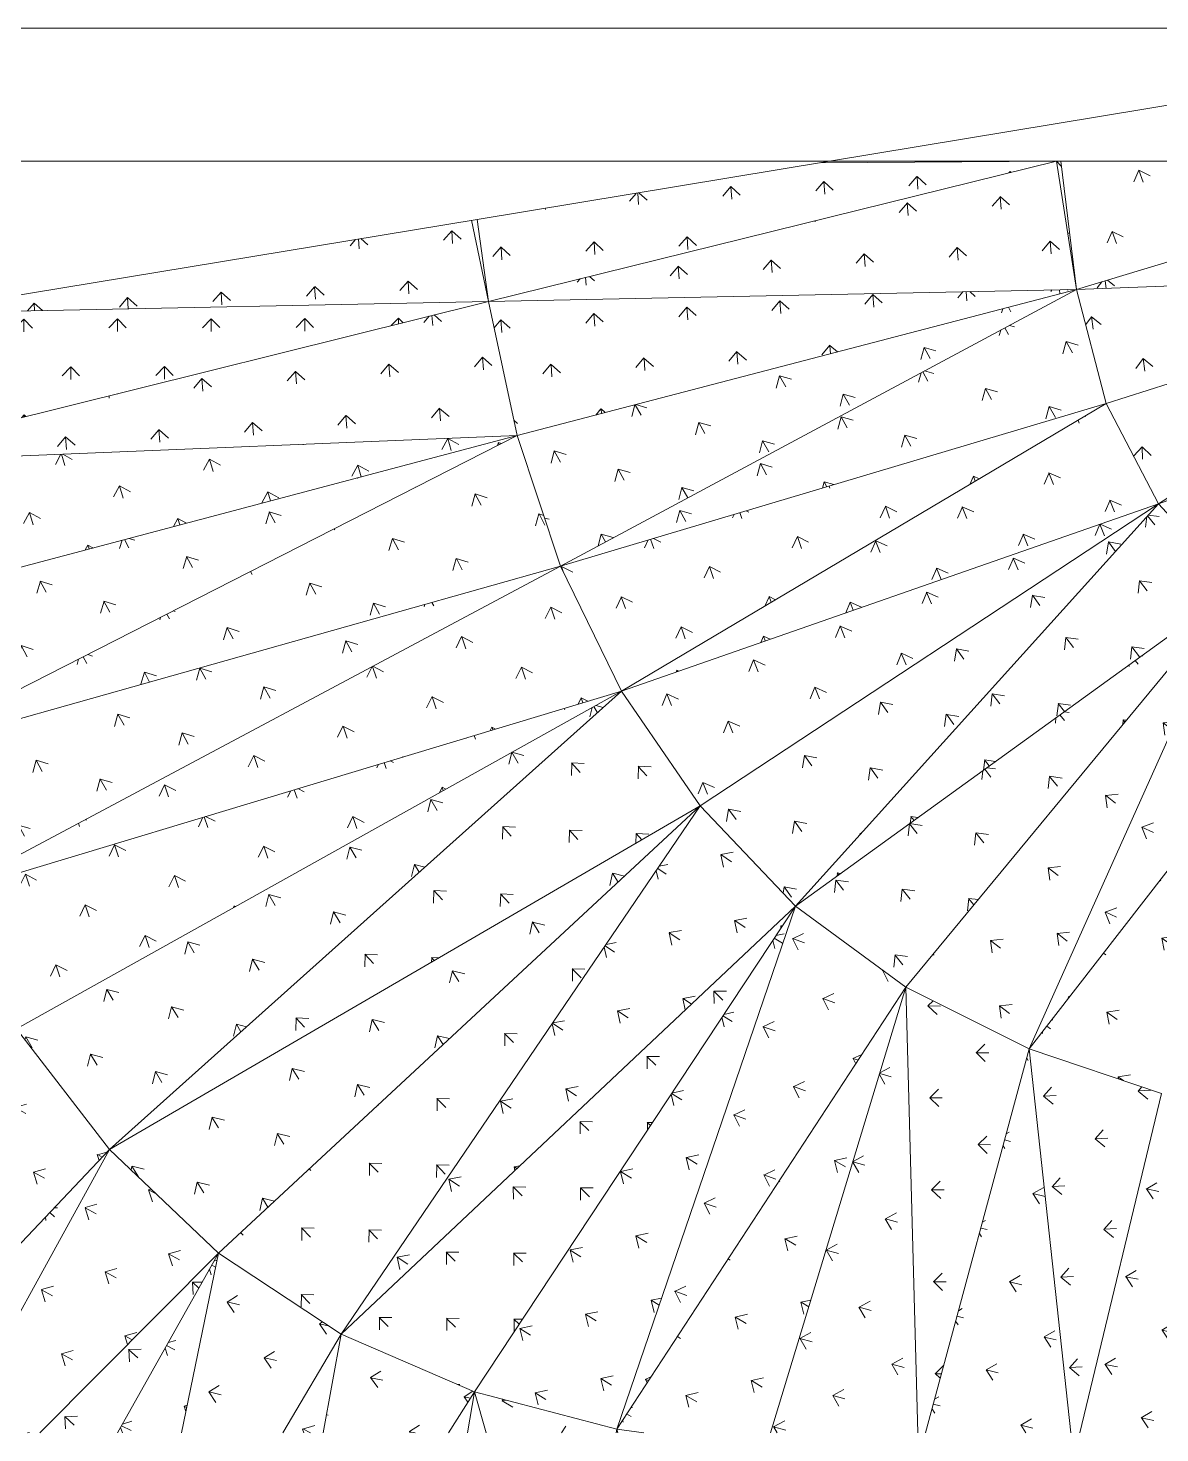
# Model space of a CAD drawing. Header units: millimetres. Extents: x -57519 to 497916, y -349472 to 446842.
# Drawn here: x 390028 to 394282, y -13421 to -8143 of the extents above; entities that cross this region are included whole.
import ezdxf

# ---------------------------------------------------------------- set-up
doc = ezdxf.new("R2010")
doc.units = ezdxf.units.MM
for name, color, linetype, lineweight in [('A-FLOR', 192, 'Continuous', 5), ('A-FLOR-PATT', 8, 'Continuous', 5), ('A-WALL', 113, 'Continuous', 20)]:
    doc.layers.add(name, color=color, linetype=linetype, lineweight=lineweight)

msp = doc.modelspace()

# ---------------------------------------------------------------- hatches: boundary and pattern name
at = {"layer": 'A-FLOR-PATT'}
h = msp.add_hatch(dxfattribs=at)
h.set_pattern_fill('FP_673', color=256, style=0, pattern_type=2)
h.set_pattern_definition([(273.36, (421983.64, 23791.07), (185.38196, -169.73865), [47.617, -311.532]), (228.962, (421983.64, 23791.07), (185.3805, -169.7398), [46.93, -203.365]), (317.522, (421983.64, 23791.07), (164.3335, 188.7926), [47.128, -204.223])])
h.paths.add_polyline_path([(391758.6, -9169.4), (393892.5, -8642.5), (393004.9, -8648.3), (391715.8, -8864.7), (391738, -9022.4)], flags=0)
h = msp.add_hatch(dxfattribs=at)
h.set_pattern_fill('FP_677', color=256, style=0, pattern_type=2)
h.set_pattern_definition([(274.121, (421140.76, 24399.14), (187.6376, -167.2833), [47.616, -311.528]), (229.717, (421140.76, 24399.14), (187.6386, -167.2813), [46.929, -203.358]), (318.282, (421140.76, 24399.14), (161.8289, 190.9324), [47.134, -204.246])])
h.paths.add_polyline_path([(391758.6, -9169.4), (393968.3, -9124.6), (393892.5, -8642.5), (391940.1, -9124.6)], flags=0)
h = msp.add_hatch(dxfattribs=at)
h.set_pattern_fill('FP_676', color=256, style=0, pattern_type=2)
h.set_pattern_definition([(8.932, (317547.37, 30351.01), (149.54113, 205.31284), [47.625, -311.585]), (323.932, (317547.37, 30351), (149.5412, 205.313), [47.625, -206.375]), (53.932, (317547.37, 30351), (-205.313, 149.5412), [47.625, -206.375])])
h.paths.add_polyline_path([(393968.3, -9124.6), (393909.7, -8660), (393892.5, -8642.5), (393958.2, -9060.6)], flags=0)
h = msp.add_hatch(dxfattribs=at)
h.set_pattern_fill('FP_763', color=256, style=0, pattern_type=2)
h.set_pattern_definition([(289.668, (406138.22, 35154.58), (221.238, -107.55495), [47.517, -310.877]), (246.367, (406138.22, 35154.58), (221.2385, -107.5526), [47.059, -203.921]), (334.074, (406138.22, 35154.58), (100.6117, 229.9309), [46.124, -199.872])])
h.paths.add_polyline_path([(393968.3, -9124.6), (395555.2, -8642.5), (393909.7, -8642.5), (393955.8, -9022.4)], flags=0)
h = msp.add_hatch(dxfattribs=at)
h.set_pattern_fill('FP_762', color=256, style=0, pattern_type=2)
h.set_pattern_definition([(277.249, (417814.21, 23638.28), (193.3338, -157.4674), [47.616, -311.524]), (233.33, (417814.2, 23638.28), (193.3324, -157.469), [46.472, -201.38]), (320.838, (417814.2, 23638.28), (148.0161, 198.8017), [46.753, -202.595])])
h.paths.add_polyline_path([(393968.3, -9124.6), (395636.6, -9060.6), (395555.2, -8642.5), (394304.9, -9022.4)], flags=0)
h = msp.add_hatch(dxfattribs=at)
h.set_pattern_fill('FP_574', color=256, style=0, pattern_type=2)
h.set_pattern_definition([(273.695, (421960.77, 26502.71), (187.2664, -168.8586), [47.605, -311.452]), (229.097, (421960.77, 26502.7), (187.2673, -168.8578), [46.998, -203.66]), (317.959, (421960.77, 26502.7), (164.1257, 189.4516), [47.279, -204.876])])
h.paths.add_polyline_path([(389579.1, -9214), (391758.6, -9169.4), (391694.6, -8864.7), (389849.2, -9169.4)], flags=0)
h = msp.add_hatch(dxfattribs=at)
h.set_pattern_fill('FP_764', color=256, style=0, pattern_type=2)
h.set_pattern_definition([(277.61, (417418.35, 23277.71), (194.3468, -157.0883), [47.591, -311.365]), (233.542, (417418.35, 23277.7), (194.3473, -157.0879), [46.323, -200.735]), (321.052, (417418.35, 23277.7), (146.8098, 198.7075), [46.855, -203.04])])
h.paths.add_polyline_path([(394080.2, -9552.7), (395636.6, -9060.6), (393968.3, -9124.6), (393980, -9169.4)], flags=0)
h = msp.add_hatch(dxfattribs=at)
h.set_pattern_fill('FP_719', color=256, style=0, pattern_type=2)
h.set_pattern_definition([(272.274, (423752.65, 9418.22), (180.1756, -177.3686), [47.215, -308.905]), (227.066, (423752.65, 9418.22), (180.1782, -177.3671), [45.706, -198.061]), (315.45, (423752.65, 9418.22), (166.0449, 178.471), [47.406, -205.425])])
h.paths.add_polyline_path([(394275.7, -9929.8), (395636.6, -9060.6), (394080.2, -9552.7)], flags=0)
h = msp.add_hatch(dxfattribs=at)
h.set_pattern_fill('FP_767', color=256, style=0, pattern_type=2)
h.set_pattern_definition([(304.466, (389454.35, 41293.44), (240.76014, -47.319), [47.497, -310.747]), (261.285, (389454.35, 41293.44), (240.7603, -47.3172), [47.051, -203.886]), (348.881, (389454.35, 41293.44), (38.0225, 248.0395), [46.006, -199.36])])
h.paths.add_polyline_path([(394275.7, -9929.8), (395768.8, -9404.7), (395636.6, -9060.6), (394430.7, -9830.8)], flags=0)
h = msp.add_hatch(dxfattribs=at)
h.set_pattern_fill('FP_674', color=256, style=0, pattern_type=2)
h.set_pattern_definition([(274.307, (420717.73, 24218.22), (188.18535, -167.1081), [47.602, -311.432]), (229.819, (420717.73, 24218.22), (188.184, -167.1092), [46.853, -203.028]), (318.395, (420717.73, 24218.22), (161.2221, 190.9124), [47.188, -204.483])])
h.paths.add_polyline_path([(391866.8, -9673.2), (393968.3, -9124.6), (391758.6, -9169.4), (391768.2, -9214)], flags=0)
h = msp.add_hatch(dxfattribs=at)
h.set_pattern_fill('FP_678', color=256, style=0, pattern_type=2)
h.set_pattern_definition([(299.464, (395645.85, 42944.97), (239.9136, -68.5179), [47.578, -311.276]), (255.43, (395645.85, 42944.97), (239.9139, -68.5178), [47.255, -204.774]), (344.061, (395645.85, 42944.97), (63.4013, 243.9239), [46.782, -202.723])])
h.paths.add_polyline_path([(392029.3, -10163.8), (393968.3, -9124.6), (391866.8, -9673.2)], flags=0)
h = msp.add_hatch(dxfattribs=at)
h.set_pattern_fill('FP_675', color=256, style=0, pattern_type=2)
h.set_pattern_definition([(299.318, (395568.65, 43217.28), (239.4019, -68.5036), [47.542, -311.041]), (255.351, (395568.65, 43217.28), (239.402, -68.5028), [47.316, -205.037]), (344.032, (395568.65, 43217.28), (63.8194, 244.1507), [46.689, -202.321])])
h.paths.add_polyline_path([(392029.3, -10163.8), (394080.2, -9552.7), (393968.3, -9124.6), (392944.7, -9673.2)], flags=0)
h = msp.add_hatch(dxfattribs=at)
h.set_pattern_fill('FP_525', color=256, style=0, pattern_type=2)
h.set_pattern_definition([(270.271, (425825.24, 12057.89), (176.89606, -179.0943), [47.623, -311.572]), (225.79, (425825.24, 12057.9), (176.8961, -179.0945), [47.11, -204.144]), (314.646, (425825.24, 12057.9), (175.1987, 180.0959), [47.199, -204.529])])
h.paths.add_polyline_path([(389314.6, -9777.9), (391758.6, -9169.4), (389579.1, -9214), (389288.4, -9262)], flags=0)
h = msp.add_hatch(dxfattribs=at)
h.set_pattern_fill('FP_575', color=256, style=0, pattern_type=2)
h.set_pattern_definition([(274.65, (420730.46, 27583.52), (190.2701, -165.561), [47.609, -311.481]), (230.042, (420730.46, 27583.52), (190.2709, -165.5608), [47.051, -203.887]), (318.973, (420730.46, 27583.52), (161.1569, 192.3492), [47.291, -204.926])])
h.paths.add_polyline_path([(389314.6, -9777.9), (391866.8, -9673.2), (391758.6, -9169.4), (389384.4, -9760.5)], flags=0)
h = msp.add_hatch(dxfattribs=at)
h.set_pattern_fill('FP_728', color=256, style=0, pattern_type=2)
h.set_pattern_definition([(295.239, (401663.76, 30891.24), (233.0475, -93.9483), [47.377, -309.962]), (250.613, (401663.76, 30891.24), (233.0467, -93.9503), [45.574, -197.485]), (338.044, (401663.76, 30891.24), (80.6815, 229.2779), [47.113, -204.158])])
h.paths.add_polyline_path([(394566.2, -10245.9), (395768.8, -9404.7), (394275.7, -9929.8), (394430.7, -10098.4)], flags=0)
h = msp.add_hatch(dxfattribs=at)
h.set_pattern_fill('FP_668', color=256, style=0, pattern_type=2)
h.set_pattern_definition([(289.261, (406714.21, 35271.42), (224.65414, -112.8962), [47.606, -311.463]), (244.837, (406714.2, 35271.42), (224.6551, -112.8947), [46.834, -202.946]), (333.319, (406714.2, 35271.42), (106.2063, 226.0743), [47.142, -204.284])])
h.paths.add_polyline_path([(392258.8, -10633.4), (394080.2, -9552.7), (392029.3, -10163.8)], flags=0)
h = msp.add_hatch(dxfattribs=at)
h.set_pattern_fill('FP_679', color=256, style=0, pattern_type=2)
h.set_pattern_definition([(291.74, (404067.2, 36817.72), (229.2592, -102.9197), [47.612, -311.5]), (247.351, (404067.2, 36817.72), (229.2607, -102.9166), [46.861, -203.065]), (335.824, (404067.2, 36817.72), (96.2444, 230.651), [47.119, -204.182])])
h.paths.add_polyline_path([(392258.8, -10633.4), (394275.7, -9929.8), (394080.2, -9552.7)], flags=0)
h = msp.add_hatch(dxfattribs=at)
h.set_pattern_fill('FP_572', color=256, style=0, pattern_type=2)
h.set_pattern_definition([(286.169, (409841.6, 38223.46), (219.04453, -122.31455), [47.603, -311.439]), (241.851, (409841.6, 38223.46), (219.0448, -122.3149), [47.32, -205.055]), (330.821, (409841.6, 38223.46), (119.0616, 222.525), [47.04, -203.841])])
h.paths.add_polyline_path([(389384.4, -10330.5), (391866.8, -9673.2), (389314.6, -9777.9)], flags=0)
h = msp.add_hatch(dxfattribs=at)
h.set_pattern_fill('FP_573', color=256, style=0, pattern_type=2)
h.set_pattern_definition([(297.816, (397156.53, 45576.9), (239.0492, -74.8279), [47.566, -311.199]), (253.542, (397156.53, 45576.9), (239.0507, -74.8248), [47.408, -205.435]), (342.619, (397156.53, 45576.9), (71.6354, 242.4827), [46.966, -203.521])])
h.paths.add_polyline_path([(389510, -10874.6), (391866.8, -9673.2), (389384.4, -10330.5)], flags=0)
h = msp.add_hatch(dxfattribs=at)
h.set_pattern_fill('FP_576', color=256, style=0, pattern_type=2)
h.set_pattern_definition([(297.966, (397195.89, 45261.18), (239.5726, -74.84156), [47.601, -311.426]), (253.62, (397195.9, 45261.18), (239.5725, -74.8427), [47.345, -205.163]), (342.651, (397195.9, 45261.18), (71.2092, 242.2593), [47.061, -203.93])])
h.paths.add_polyline_path([(389510, -10874.6), (392029.3, -10163.8), (391866.8, -9673.2), (390551, -10343.9)], flags=0)
h = msp.add_hatch(dxfattribs=at)
h.set_pattern_fill('FP_667', color=256, style=0, pattern_type=2)
h.set_pattern_definition([(292.107, (403844.53, 36022.36), (230.231, -102.3737), [47.562, -311.174]), (247.509, (403844.53, 36022.36), (230.2327, -102.3712), [46.673, -202.25]), (336.028, (403844.53, 36022.36), (95.2222, 229.9902), [47.244, -204.722])])
h.paths.add_polyline_path([(392554, -11065.3), (394275.7, -9929.8), (392258.8, -10633.4)], flags=0)
h = msp.add_hatch(dxfattribs=at)
h.set_pattern_fill('FP_638', color=256, style=0, pattern_type=2)
h.set_pattern_definition([(305.592, (389248.7, 42260.3), (247.2102, -45.58674), [47.597, -311.405]), (261.17, (389248.7, 42260.3), (247.2102, -45.5869), [46.744, -202.558]), (349.552, (389248.7, 42260.3), (38.267, 246.348), [47.133, -204.245])])
h.paths.add_polyline_path([(392911.6, -11441.5), (394275.7, -9929.8), (392554, -11065.3), (392702.5, -11221.6)], flags=0)
h = msp.add_hatch(dxfattribs=at)
h.set_pattern_fill('FP_665', color=256, style=0, pattern_type=2)
h.set_pattern_definition([(307.799, (386400.33, 43097.9), (248.4143, -35.6856), [47.615, -311.519]), (263.492, (386400.33, 43097.9), (248.4143, -35.6837), [46.819, -202.881]), (351.825, (386400.33, 43097.9), (28.3043, 248.0902), [47.056, -203.908])])
h.paths.add_polyline_path([(392911.6, -11441.5), (394566.2, -10245.9), (394275.7, -9929.8), (393110, -11221.6)], flags=0)
h = msp.add_hatch(dxfattribs=at)
h.set_pattern_fill('FP_565', color=256, style=0, pattern_type=2)
h.set_pattern_definition([(299.045, (395630.45, 45588.26), (240.97286, -70.44706), [47.606, -311.459]), (254.69, (395630.45, 45588.26), (240.9729, -70.4469), [47.329, -205.09]), (343.704, (395630.45, 45588.26), (66.6488, 243.4614), [47.074, -203.986])])
h.paths.add_polyline_path([(389707.2, -11402.4), (392029.3, -10163.8), (389510, -10874.6)], flags=0)
h = msp.add_hatch(dxfattribs=at)
h.set_pattern_fill('FP_564', color=256, style=0, pattern_type=2)
h.set_pattern_definition([(288.514, (407151.89, 38349.59), (224.6417, -114.9966), [47.61, -311.489]), (243.872, (407151.89, 38349.59), (224.6408, -114.9982), [47.097, -204.087]), (332.891, (407151.89, 38349.59), (110.6167, 225.5166), [47.318, -205.047])])
h.paths.add_polyline_path([(389707.2, -11402.4), (392258.8, -10633.4), (392029.3, -10163.8), (390551, -10952.3)], flags=0)
h = msp.add_hatch(dxfattribs=at)
h.set_pattern_fill('FP_637', color=256, style=0, pattern_type=2)
h.set_pattern_definition([(308.428, (386723.05, 41807.21), (249.77213, -34.32), [47.515, -310.863]), (263.741, (386723.05, 41807.21), (249.7723, -34.3185), [46.483, -201.425]), (352.177, (386723.05, 41807.21), (27.0259, 246.4299), [47.272, -204.847])])
h.paths.add_polyline_path([(393327.3, -11745.9), (394566.2, -10245.9), (392911.6, -11441.5)], flags=0)
h = msp.add_hatch(dxfattribs=at)
h.set_pattern_fill('FP_639', color=256, style=0, pattern_type=2)
h.set_pattern_definition([(322.325, (370777.97, 43875.77), (250.051, 26.6123), [47.564, -311.187]), (277.849, (370777.97, 43875.77), (250.0515, 26.6111), [46.538, -201.663]), (6.075, (370777.97, 43875.77), (-33.8964, 245.8755), [47.149, -204.314])])
h.paths.add_polyline_path([(393790.5, -11978), (394566.2, -10245.9), (393327.3, -11745.9)], flags=0)
h = msp.add_hatch(dxfattribs=at)
h.set_pattern_fill('FP_666', color=256, style=0, pattern_type=2)
h.set_pattern_definition([(335.782, (352626.85, 42603.46), (232.75616, 85.7576), [47.565, -311.195]), (292.068, (352626.85, 42603.46), (232.75625, 85.7578), [47.126, -204.213]), (20.226, (352626.85, 42603.46), (-94.4298, 232.9254), [46.51, -201.542])])
h.paths.add_polyline_path([(393790.5, -11978), (394934.4, -10503.5), (394566.2, -10245.9), (393894.4, -11745.9)], flags=0)
h = msp.add_hatch(dxfattribs=at)
h.set_pattern_fill('FP_644', color=256, style=0, pattern_type=2)
h.set_pattern_definition([(324.603, (369240.52, 42604.76), (249.46075, 35.41366), [47.466, -310.545]), (279.901, (369240.52, 42604.76), (249.4607, 35.4163), [46.211, -200.247]), (8.08, (369240.52, 42604.76), (-42.3758, 242.787), [47.243, -204.719])])
h.paths.add_polyline_path([(394287.4, -12145.3), (394934.4, -10503.5), (393790.5, -11978)], flags=0)
h = msp.add_hatch(dxfattribs=at)
h.set_pattern_fill('FP_563', color=256, style=0, pattern_type=2)
h.set_pattern_definition([(288.617, (406896.15, 38086.84), (224.9264, -114.8564), [47.596, -311.398]), (243.916, (406896.15, 38086.84), (224.9265, -114.8567), [47.045, -203.862]), (332.949, (406896.15, 38086.84), (110.3216, 225.3527), [47.354, -205.201])])
h.paths.add_polyline_path([(389984.6, -11902.2), (392258.8, -10633.4), (389707.2, -11402.4)], flags=0)
h = msp.add_hatch(dxfattribs=at)
h.set_pattern_fill('FP_566', color=256, style=0, pattern_type=2)
h.set_pattern_definition([(300.611, (394007.33, 44709.13), (243.62463, -65.4158), [47.612, -311.499]), (255.997, (394007.33, 44709.13), (243.625, -65.4156), [47.084, -204.029]), (344.97, (394007.33, 44709.13), (60.7624, 243.6511), [47.298, -204.956])])
h.paths.add_polyline_path([(390333.8, -12356), (392258.8, -10633.4), (389984.6, -11902.2)], flags=0)
h = msp.add_hatch(dxfattribs=at)
h.set_pattern_fill('FP_568', color=256, style=0, pattern_type=2)
h.set_pattern_definition([(312.467, (379474.74, 49349.29), (250.66697, -12.6837), [47.607, -311.467]), (268.131, (379474.74, 49349.3), (250.6668, -12.6811), [47.311, -205.016]), (357.104, (379474.74, 49349.3), (8.2291, 252.1923), [47.06, -203.927])])
h.paths.add_polyline_path([(390333.8, -12356), (392554, -11065.3), (392258.8, -10633.4), (390551, -12161.6)], flags=0)
h = msp.add_hatch(dxfattribs=at)
h.set_pattern_fill('FP_535', color=256, style=0, pattern_type=2)
h.set_pattern_definition([(301.924, (392717.5, 44218.64), (245.3747, -60.5412), [47.563, -311.178]), (257.144, (392717.5, 44218.64), (245.376, -60.5391), [46.915, -203.298]), (346.141, (392717.5, 44218.64), (55.6718, 243.9413), [47.387, -205.346])])
h.paths.add_polyline_path([(390744.1, -12744.9), (392554, -11065.3), (390333.8, -12356), (390551, -12561.9)], flags=0)
h = msp.add_hatch(dxfattribs=at)
h.set_pattern_fill('FP_534', color=256, style=0, pattern_type=2)
h.set_pattern_definition([(314.278, (378626.1, 47742.82), (252.376, -6.7198), [47.579, -311.285]), (269.58, (378626.1, 47742.82), (252.3755, -6.7162), [46.916, -203.303]), (358.475, (378626.1, 47742.82), (1.8376, 250.2127), [47.337, -205.128])])
h.paths.add_polyline_path([(391204.8, -13050.3), (392554, -11065.3), (390744.1, -12744.9)], flags=0)
h = msp.add_hatch(dxfattribs=at)
h.set_pattern_fill('FP_569', color=256, style=0, pattern_type=2)
h.set_pattern_definition([(325.954, (362660.73, 49111.99), (245.7224, 46.18974), [47.575, -311.259]), (281.796, (362660.73, 49112), (245.72315, 46.188), [47.328, -205.089]), (10.646, (362660.73, 49112), (-51.603, 247.08585), [46.88, -203.146])])
h.paths.add_polyline_path([(391204.8, -13050.3), (392911.6, -11441.5), (392554, -11065.3), (391412.4, -12744.9)], flags=0)
h = msp.add_hatch(dxfattribs=at)
h.set_pattern_fill('FP_536', color=256, style=0, pattern_type=2)
h.set_pattern_definition([(315.337, (378317.02, 46299.02), (252.9749, -3.1663), [47.456, -310.477]), (270.371, (378317.02, 46299.02), (252.9748, -3.163), [46.583, -201.859]), (359.283, (378317.02, 46299.02), (-1.6063, 248.4366), [47.437, -205.558])])
h.paths.add_polyline_path([(391706.2, -13266.3), (392911.6, -11441.5), (391204.8, -13050.3)], flags=0)
h = msp.add_hatch(dxfattribs=at)
h.set_pattern_fill('FP_538', color=256, style=0, pattern_type=2)
h.set_pattern_definition([(328.19, (363386.95, 46659.28), (246.92936, 52.80122), [47.505, -310.802]), (283.397, (363386.95, 46659.28), (246.9295, 52.8016), [46.58, -201.847]), (12.07, (363386.95, 46659.28), (-57.5605, 241.6663), [47.346, -205.166])])
h.paths.add_polyline_path([(392240.2, -13406.3), (392911.6, -11441.5), (391706.2, -13266.3), (391890.9, -13314.7)], flags=0)
h = msp.add_hatch(dxfattribs=at)
h.set_pattern_fill('FP_570', color=256, style=0, pattern_type=2)
h.set_pattern_definition([(340.533, (345408.11, 43559.44), (224.20845, 105.94385), [47.5, -310.766]), (296.749, (345408.1, 43559.44), (224.2079, 105.9435), [47.315, -205.031]), (25.291, (345408.1, 43559.44), (-113.5731, 225.343), [46.496, -201.483])])
h.paths.add_polyline_path([(392240.2, -13406.3), (393327.3, -11745.9), (392911.6, -11441.5), (392258.8, -13352)], flags=0)
h = msp.add_hatch(dxfattribs=at)
h.set_pattern_fill('FP_527', color=256, style=0, pattern_type=2)
h.set_pattern_definition([(329.209, (363764.84, 44765.01), (246.5697, 55.6493), [47.352, -309.797]), (284.175, (363764.84, 44765), (246.5703, 55.6475), [46.119, -199.847]), (12.718, (363764.84, 44765), (-60.234, 238.4762), [47.395, -205.377])])
h.paths.add_polyline_path([(392818.4, -13420.8), (393327.3, -11745.9), (392240.2, -13406.3), (392342.5, -13420.8)], flags=0)
h = msp.add_hatch(dxfattribs=at)
h.set_pattern_fill('FP_526', color=256, style=0, pattern_type=2)
h.set_pattern_definition([(344.364, (345750.71, 40770.71), (222.08886, 117.6296), [47.538, -311.015]), (299.897, (345750.7, 40770.71), (222.0886, 117.6291), [46.342, -200.817]), (27.908, (345750.7, 40770.71), (-123.1947, 214.2687), [47.122, -204.195])])
h.paths.add_polyline_path([(392818.4, -13420.8), (393371.3, -13420.8), (393327.3, -11745.9), (392911.6, -13114.2)], flags=0)
h = msp.add_hatch(dxfattribs=at)
h.set_pattern_fill('FP_567', color=256, style=0, pattern_type=2)
h.set_pattern_definition([(358.912, (326606.27, 29696.33), (174.43616, 169.40734), [47.179, -308.67]), (315.831, (326606.27, 29696.33), (174.4364, 169.4072), [47.405, -205.421]), (44.162, (326606.27, 29696.33), (-181.3487, 176.164), [45.592, -197.567])])
h.paths.add_polyline_path([(393400.2, -13420.8), (393790.5, -11978), (393327.3, -11745.9), (393373.8, -13420.8)], flags=0)
h = msp.add_hatch(dxfattribs=at)
h.set_pattern_fill('FP_444', color=256, style=0, pattern_type=2)
h.set_pattern_definition([(330.257, (356211.7, 50979.54), (239.4758, 65.397), [47.432, -310.324]), (286.327, (356211.7, 50979.54), (239.4752, 65.3963), [47.454, -205.636]), (15.274, (356211.7, 50979.54), (-71.1485, 242.8844), [46.546, -201.699])])
h.paths.add_polyline_path([(389131.2, -13420.8), (389325.7, -13420.8), (390333.8, -12356), (389984.6, -11902.2), (389202.8, -13293.5)], flags=0)
h = msp.add_hatch(dxfattribs=at)
h.set_pattern_fill('FP_528', color=256, style=0, pattern_type=2)
h.set_pattern_definition([(346.497, (344949.2, 37971.5), (218.0685, 123.8246), [47.492, -310.717]), (302.12, (344949.2, 37971.5), (218.0663, 123.8282), [45.929, -199.028]), (29.589, (344949.2, 37971.5), (-130.23936, 207.4646), [47.02, -203.752])])
h.paths.add_polyline_path([(393790.5, -13420.8), (393946.6, -13420.8), (393790.5, -11978), (393400.2, -13420.8)], flags=0)
h = msp.add_hatch(dxfattribs=at)
h.set_pattern_fill('FP_571', color=256, style=0, pattern_type=2)
h.set_pattern_definition([(3.051, (324192.1, 24474.45), (161.49344, 179.54896), [47.221, -308.942]), (320.406, (324192.1, 24474.45), (161.4936, 179.54805), [47.245, -204.727]), (48.03, (324192.1, 24474.45), (-194.1629, 160.5939), [45.28, -196.211])])
h.paths.add_polyline_path([(393946.6, -13420.8), (393981.1, -13420.8), (394287.4, -12145.3), (393790.5, -11978)], flags=0)
h = msp.add_hatch(dxfattribs=at)
h.set_pattern_fill('FP_529', color=256, style=0, pattern_type=2)
h.set_pattern_definition([(348.409, (344405.78, 35030.13), (214.19284, 128.82363), [47.464, -310.531]), (304.214, (344405.78, 35030.13), (214.1919, 128.82505), [45.518, -197.247]), (31.024, (344405.78, 35030.13), (-136.5006, 200.7547), [46.865, -203.083])])
h.paths.add_polyline_path([(394287.4, -13420.8), (394525.5, -13420.8), (394287.4, -12145.3), (393981.1, -13420.8)], flags=0)
h = msp.add_hatch(dxfattribs=at)
h.set_pattern_fill('FP_420', color=256, style=0, pattern_type=2)
h.set_pattern_definition([(318.587, (373879.5, 48832.94), (252.26574, 10.71755), [47.499, -310.758]), (273.791, (373879.5, 48832.94), (252.2663, 10.7186), [46.545, -201.696]), (2.433, (373879.5, 48832.94), (-16.4129, 247.6985), [47.343, -205.151])])
h.paths.add_polyline_path([(389748.3, -13420.8), (390333.8, -12356), (389325.7, -13420.8), (389347.4, -13420.8)], flags=0)
h = msp.add_hatch(dxfattribs=at)
h.set_pattern_fill('FP_445', color=256, style=0, pattern_type=2)
h.set_pattern_definition([(331.091, (355695.41, 49160.07), (238.90276, 67.40053), [47.529, -310.96]), (287.288, (355695.4, 49160.07), (238.9024, 67.3997), [47.267, -204.823]), (15.755, (355695.4, 49160.07), (-74.9145, 240.7006), [46.543, -201.685])])
h.paths.add_polyline_path([(389748.3, -13420.8), (390072.2, -13420.8), (390744.1, -12744.9), (390333.8, -12356), (389818.3, -13293.5)], flags=0)
h = msp.add_hatch(dxfattribs=at)
h.set_pattern_fill('FP_419', color=256, style=0, pattern_type=2)
h.set_pattern_definition([(318.256, (375795.67, 46320.46), (252.8476, 7.4909), [47.283, -309.35]), (273.096, (375795.67, 46320.46), (252.8474, 7.493), [45.993, -199.304]), (1.697, (375795.67, 46320.46), (-13.2464, 244.93915), [47.43, -205.529])])
h.paths.add_polyline_path([(390072.2, -13420.8), (390364.3, -13420.8), (390744.1, -12744.9), (390551, -12939.1)], flags=0)
h = msp.add_hatch(dxfattribs=at)
h.set_pattern_fill('FP_422', color=256, style=0, pattern_type=2)
h.set_pattern_definition([(332.858, (358666.12, 45994.37), (241.7362, 70.3552), [47.461, -310.513]), (288.198, (358666.12, 45994.37), (241.7367, 70.3526), [46.118, -199.846]), (16.227, (358666.12, 45994.37), (-76.8165, 233.6617), [47.206, -204.56])])
h.paths.add_polyline_path([(390364.3, -13420.8), (390604.4, -13420.8), (390744.1, -12744.9), (390551, -13088.5)], flags=0)
h = msp.add_hatch(dxfattribs=at)
h.set_pattern_fill('FP_471', color=256, style=0, pattern_type=2)
h.set_pattern_definition([(346.744, (338140.41, 40168.48), (207.84524, 127.9806), [47.34, -309.718]), (303.651, (338140.41, 40168.48), (207.8467, 127.97935), [47.269, -204.832]), (31.622, (338140.41, 40168.48), (-139.6968, 209.8564), [45.766, -198.321])])
h.paths.add_polyline_path([(390744.1, -13420.8), (390985.3, -13420.8), (391204.8, -13050.3), (390744.1, -12744.9), (390604.4, -13420.8)], flags=0)
h = msp.add_hatch(dxfattribs=at)
h.set_pattern_fill('FP_423', color=256, style=0, pattern_type=2)
h.set_pattern_definition([(332.815, (361129.05, 43282.46), (242.71804, 67.50666), [47.255, -309.166]), (287.884, (361129.05, 43282.46), (242.7197, 67.5027), [45.382, -196.657]), (15.542, (361129.05, 43282.46), (-74.3283, 230.3438), [47.237, -204.694])])
h.paths.add_polyline_path([(390985.3, -13420.8), (391136.8, -13420.8), (391204.8, -13050.3), (391076.8, -13266.3)], flags=0)
h = msp.add_hatch(dxfattribs=at)
h.set_pattern_fill('FP_456', color=256, style=0, pattern_type=2)
h.set_pattern_definition([(348.404, (338414.61, 36776.08), (205.40526, 131.01265), [47.501, -310.773]), (305.638, (338414.6, 36776.08), (205.40415, 131.0143), [46.84, -202.974]), (32.531, (338414.6, 36776.08), (-145.5572, 203.0277), [45.681, -197.95])])
h.paths.add_polyline_path([(391136.8, -13420.8), (391608.2, -13420.8), (391706.2, -13266.3), (391204.8, -13050.3)], flags=0)
h = msp.add_hatch(dxfattribs=at)
h.set_pattern_fill('FP_417', color=256, style=0, pattern_type=2)
h.set_pattern_definition([(332.599, (364101.54, 40386.7), (243.954, 63.71613), [46.969, -307.295]), (287.286, (364101.54, 40386.7), (243.9534, 63.7176), [44.527, -192.952]), (14.638, (364101.54, 40386.7), (-70.5655, 226.7533), [47.276, -204.862])])
h.paths.add_polyline_path([(391679.9, -13420.8), (391706.2, -13266.3), (391608.2, -13420.8)], flags=0)
h = msp.add_hatch(dxfattribs=at)
h.set_pattern_fill('FP_418', color=256, style=0, pattern_type=2)
h.set_pattern_definition([(11.95, (319763.07, 17557.95), (134.5136, 199.27978), [47.427, -310.289]), (329.837, (319763.07, 17557.95), (134.5119, 199.28064), [46.724, -202.469]), (55.981, (319763.07, 17557.95), (-215.45084, 125.2103), [45.081, -195.349])])
h.paths.add_polyline_path([(391706.2, -13420.8), (391749.5, -13420.8), (391706.2, -13266.3), (391679.9, -13420.8)], flags=0)
h = msp.add_hatch(dxfattribs=at)
h.set_pattern_fill('FP_472', color=256, style=0, pattern_type=2)
h.set_pattern_definition([(9.759, (320200.23, 16301.5), (133.63572, 192.0073), [46.818, -306.304]), (328.348, (320200.23, 16301.5), (133.6374, 192.00634), [47.219, -204.616]), (55.162, (320200.23, 16301.5), (-214.3754, 132.1522), [43.863, -190.072])])
h.paths.add_polyline_path([(391749.5, -13420.8), (392237.8, -13420.8), (392240.2, -13406.3), (391706.2, -13266.3)], flags=0)
h = msp.add_hatch(dxfattribs=at)
h.set_pattern_fill('FP_416', color=256, style=0, pattern_type=2)
h.set_pattern_definition([(13.494, (320000.41, 13356.4), (127.5004, 199.7712), [47.337, -309.698]), (332.07, (320000.41, 13356.4), (127.5004, 199.771), [46.62, -202.019]), (57.453, (320000.41, 13356.4), (-219.6785, 116.45896), [44.436, -192.556])])
h.paths.add_polyline_path([(392237.8, -13420.8), (392245.1, -13420.8), (392240.2, -13406.3)], flags=0)
h = msp.add_hatch(dxfattribs=at)
h.set_pattern_fill('FP_424', color=256, style=0, pattern_type=2)
h.set_pattern_definition([(12.114, (320275.43, 12574.8), (127.15997, 195.14496), [46.986, -307.404]), (331.162, (320275.43, 12574.8), (127.1588, 195.1455), [46.948, -203.443]), (56.911, (320275.43, 12574.8), (-219.3383, 120.7734), [43.672, -189.247])])
h.paths.add_polyline_path([(392245.1, -13420.8), (392342.5, -13420.8), (392240.2, -13406.3)], flags=0)

# ---------------------------------------------------------------- linework, layer by layer
at = {"layer": 'A-FLOR'}
for p, q in [((393040, -8642.5), (391715.3, -8861.3)), ((391758.6, -9169.4), (393892.5, -8642.5)), ((393892.5, -8642.5), (393004.9, -8648.3)), ((393892.5, -8642.5), (393912.2, -8662.4)), ((393892.5, -8642.5), (393968.3, -9124.6)), ((393968.3, -9124.6), (393909.7, -8642.5)), ((395555.2, -8642.5), (393968.3, -9124.6)), ((383050.3, -10292.1), (391715.3, -8861.3)), ((391694.6, -8864.7), (391758.6, -9169.4)), ((391715.3, -8861.3), (391758.6, -9169.4)), ((393968.3, -9124.6), (395636.6, -9060.6)), ((395636.6, -9060.6), (394080.2, -9552.7)), ((394275.7, -9929.8), (395636.6, -9060.6)), ((393968.3, -9124.6), (391758.6, -9169.4)), ((391866.8, -9673.2), (393968.3, -9124.6)), ((393968.3, -9124.6), (392029.3, -10163.8)), ((393968.3, -9124.6), (394080.2, -9552.7)), ((389314.6, -9777.9), (391758.6, -9169.4)), ((391758.6, -9169.4), (389579.1, -9214)), ((391758.6, -9169.4), (391866.8, -9673.2)), ((395768.8, -9404.7), (394275.7, -9929.8)), ((394080.2, -9552.7), (392029.3, -10163.8)), ((392258.8, -10633.4), (394080.2, -9552.7)), ((394080.2, -9552.7), (394275.7, -9929.8)), ((391866.8, -9673.2), (389314.6, -9777.9)), ((389384.4, -10330.5), (391866.8, -9673.2)), ((389510, -10874.6), (391866.8, -9673.2)), ((391866.8, -9673.2), (392029.3, -10163.8)), ((394275.7, -9929.8), (392258.8, -10633.4)), ((394275.7, -9929.8), (392554, -11065.3)), ((392911.6, -11441.5), (394275.7, -9929.8)), ((394275.7, -9929.8), (394566.2, -10245.9)), ((392029.3, -10163.8), (389510, -10874.6)), ((392029.3, -10163.8), (389707.2, -11402.4)), ((392029.3, -10163.8), (392258.8, -10633.4)), ((394566.2, -10245.9), (392911.6, -11441.5)), ((393327.3, -11745.9), (394566.2, -10245.9)), ((393790.5, -11978), (394566.2, -10245.9)), ((394934.4, -10503.5), (393790.5, -11978)), ((392258.8, -10633.4), (389707.2, -11402.4)), ((389984.6, -11902.2), (392258.8, -10633.4)), ((390333.8, -12356), (392258.8, -10633.4)), ((392258.8, -10633.4), (392554, -11065.3)), ((392554, -11065.3), (390333.8, -12356)), ((392554, -11065.3), (390744.1, -12744.9)), ((391204.8, -13050.3), (392554, -11065.3)), ((392554, -11065.3), (392911.6, -11441.5)), ((392911.6, -11441.5), (391204.8, -13050.3)), ((391706.2, -13266.3), (392911.6, -11441.5)), ((392240.2, -13406.3), (392911.6, -11441.5)), ((392911.6, -11441.5), (393327.3, -11745.9)), ((393327.3, -11745.9), (392240.2, -13406.3)), ((393327.3, -11745.9), (392818.4, -13420.8)), ((393371.3, -13420.8), (393327.3, -11745.9)), ((393327.3, -11745.9), (393790.5, -11978)), ((389984.6, -11902.2), (390333.8, -12356)), ((393790.5, -11978), (393400.2, -13420.8)), ((393946.6, -13420.8), (393790.5, -11978)), ((393790.5, -11978), (394287.4, -12145.3)), ((394287.4, -12145.3), (393981.1, -13420.8)), ((390333.8, -12356), (389325.7, -13420.8)), ((389748.3, -13420.8), (390333.8, -12356)), ((390333.8, -12356), (390744.1, -12744.9)), ((390744.1, -12744.9), (390072.2, -13420.8)), ((390364.3, -13420.8), (390744.1, -12744.9)), ((390604.4, -13420.8), (390744.1, -12744.9)), ((390744.1, -12744.9), (391204.8, -13050.3)), ((391204.8, -13050.3), (390985.3, -13420.8)), ((391136.8, -13420.8), (391204.8, -13050.3)), ((391204.8, -13050.3), (391706.2, -13266.3)), ((391706.2, -13266.3), (391608.2, -13420.8)), ((391679.9, -13420.8), (391706.2, -13266.3)), ((391749.5, -13420.8), (391706.2, -13266.3)), ((391706.2, -13266.3), (392240.2, -13406.3)), ((392240.2, -13406.3), (392237.8, -13420.8)), ((392245.1, -13420.8), (392240.2, -13406.3)), ((392240.2, -13406.3), (392342.5, -13420.8))]:
    msp.add_line(p, q, dxfattribs=at)
at = {"layer": 'A-WALL', "lineweight": 18}
for p, q in [((396237.3, -8142.5), (384880.3, -8142.5)), ((384880.3, -8642.5), (393040, -8642.5))]:
    msp.add_line(p, q, dxfattribs=at)
at = {"layer": 'A-WALL', "lineweight": 5}
for p, q in [((393040, -8642.5), (395782.2, -8189.7)), ((396237.3, -8642.5), (393040, -8642.5))]:
    msp.add_line(p, q, dxfattribs=at)

doc.saveas('drawing.dxf')
